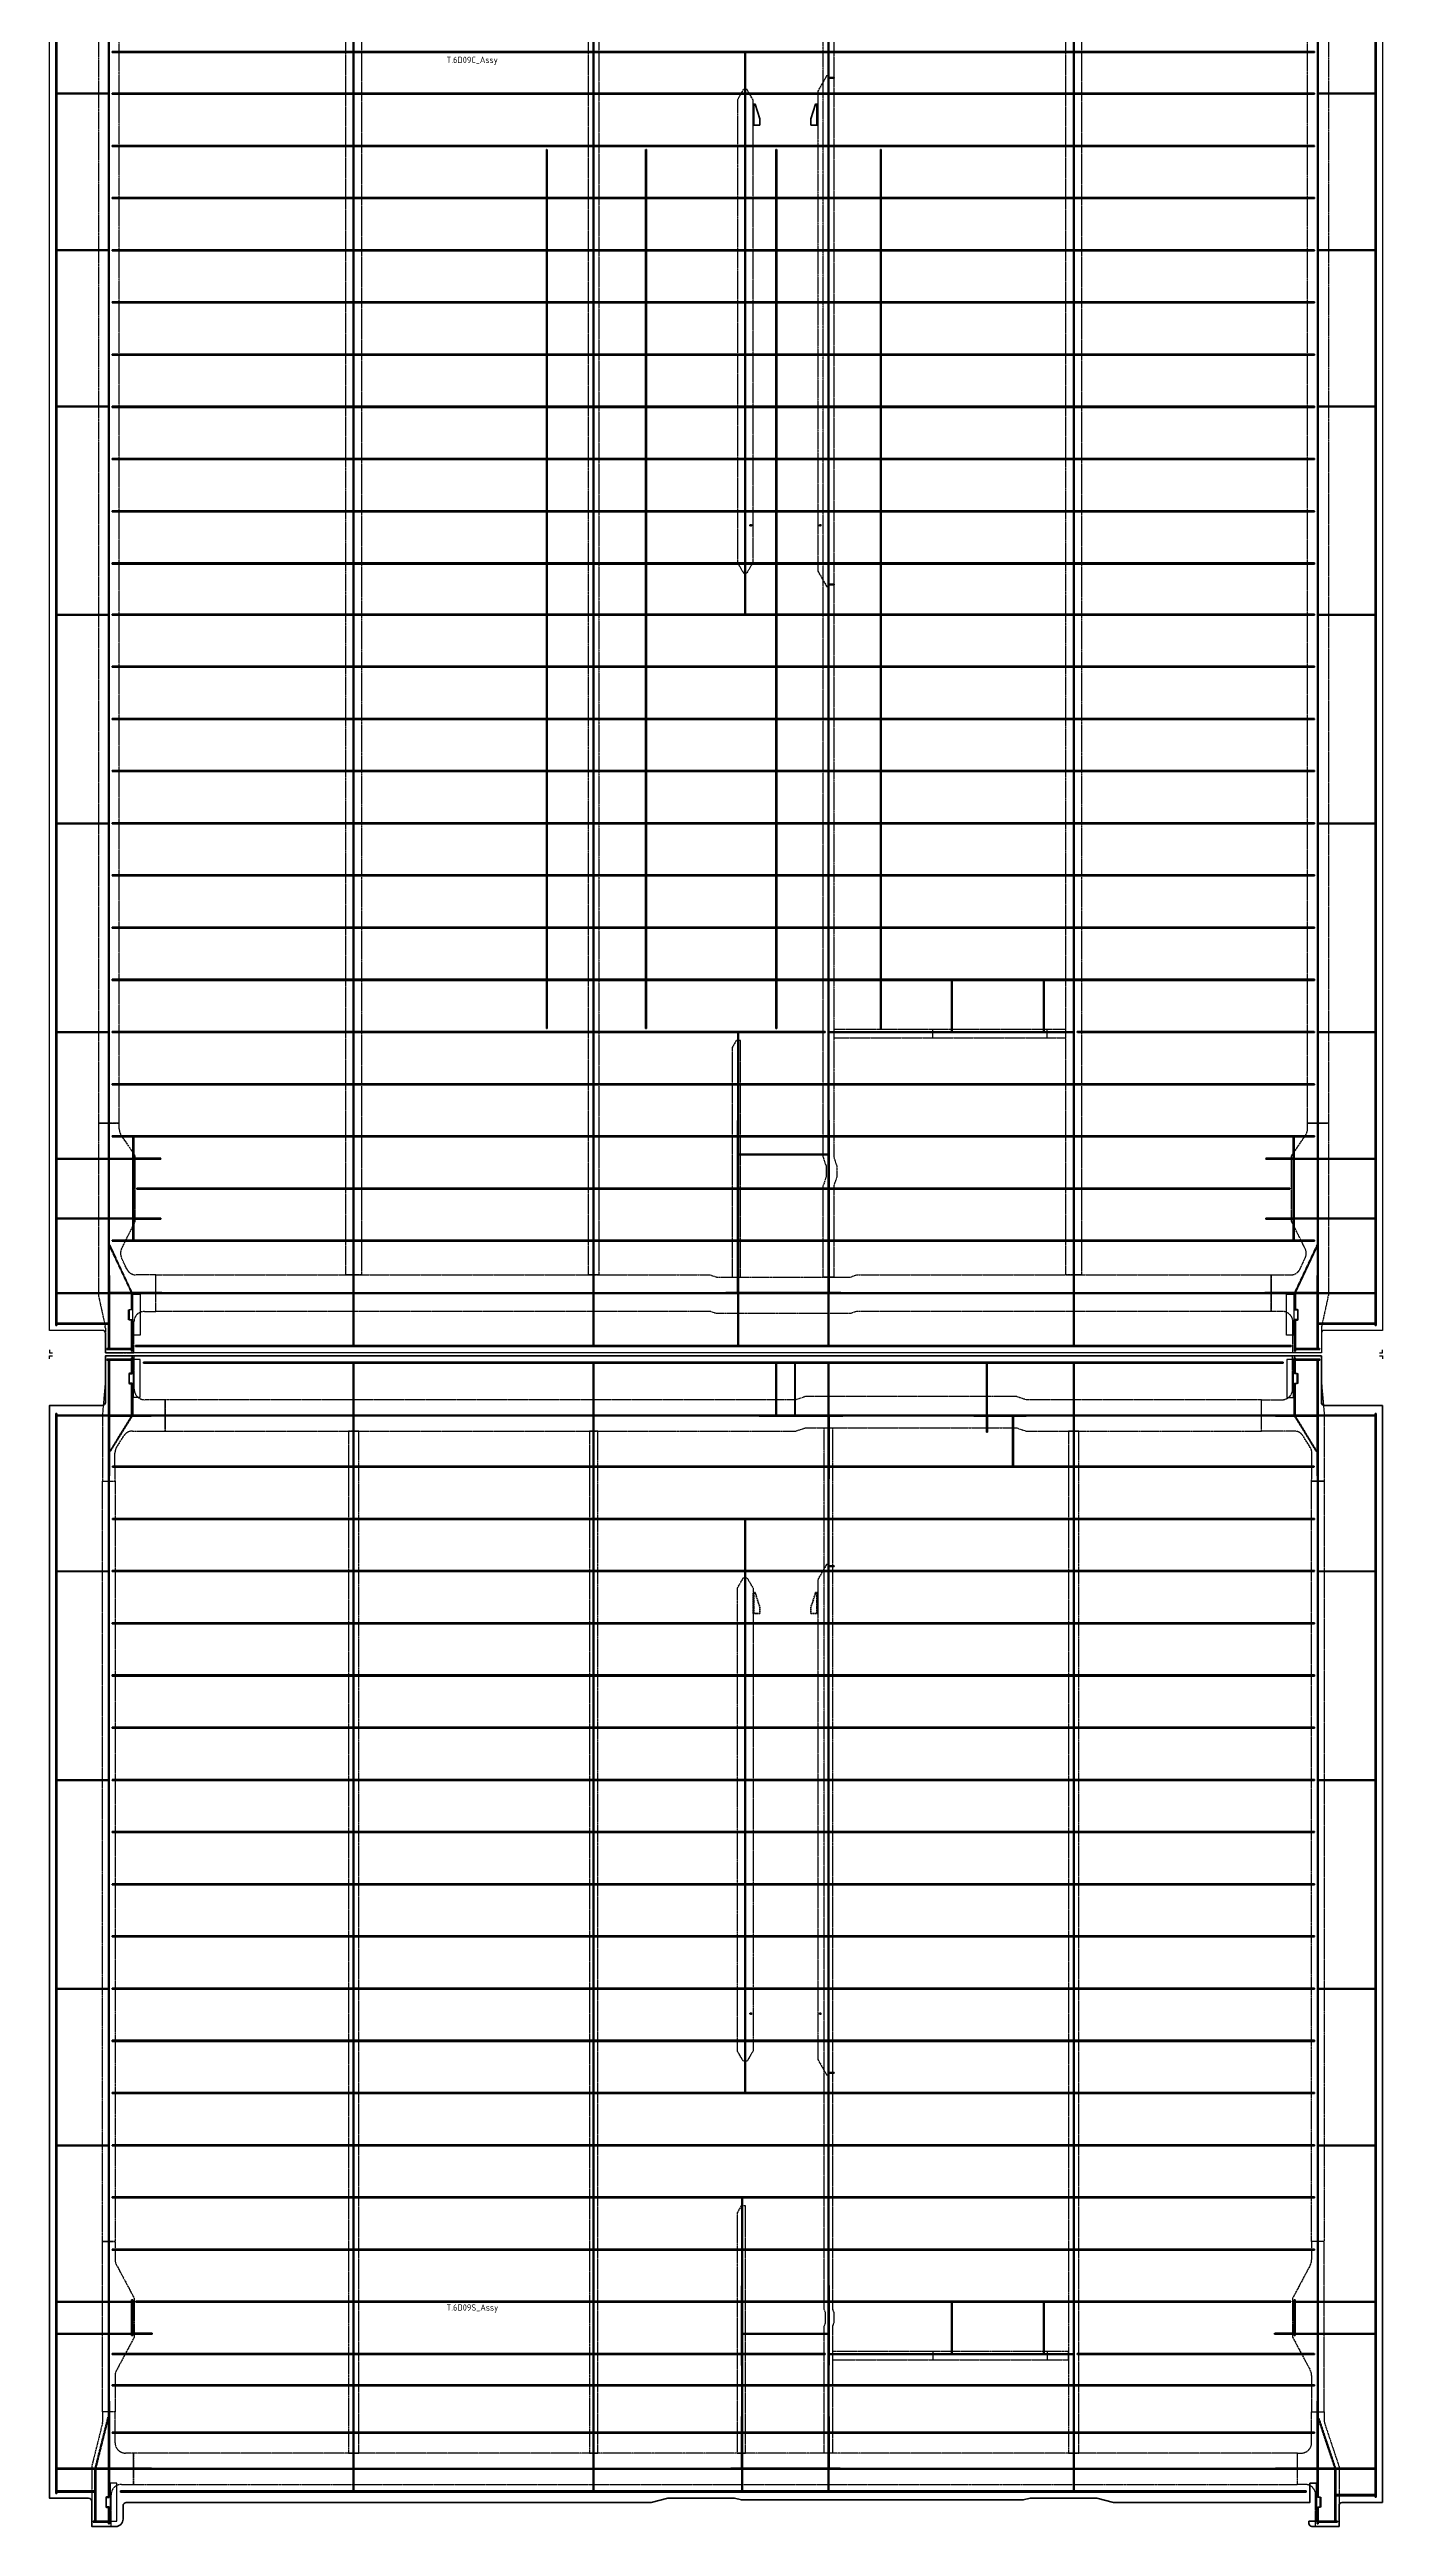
# Model space of a CAD drawing. Header units: millimetres. Extents: x -15442 to 12227, y -1071 to 35649.
# Drawn here: x -543 to 12227, y -1071 to 22660 of the extents above; entities that cross this region are included whole.
import ezdxf

# ---------------------------------------------------------------- set-up
doc = ezdxf.new("R2010")
doc.units = ezdxf.units.MM
for name, pattern in [('ACAD_ISO10W100', [18, 12, -3, 0, -3]), ('AM_ISO02W050', [7.5, 6, -1.5]), ('AM_ISO08W050', [18, 12, -1.5, 3, -1.5]), ('AM_ISO09W050', [22.5, 12, -1.5, 3, -1.5, 3, -1.5])]:
    doc.linetypes.add(name, pattern=pattern)
for name, color, linetype, lineweight in [('Mechanical-AM_0', 7, 'Continuous', 40), ('Mechanical-AM_11', 3, 'AM_ISO09W050', 25), ('Mechanical-AM_2', 40, 'ACAD_ISO10W100', 70), ('Mechanical-AM_3', 6, 'AM_ISO02W050', 35), ('Mechanical-AM_7', 4, 'AM_ISO08W050', 25), ('Mechanical-AM_9', 253, 'Continuous', 0)]:
    doc.layers.add(name, color=color, linetype=linetype, lineweight=lineweight)
doc.styles.add('ACISOTS', font='isocp.shx', dxfattribs={"height": 1})

# ---------------------------------------------------------------- blocks, each defined once
blk = doc.blocks.new('stop plate-tv')
blk.add_line((200, 9), (0, 9))
blk.add_lwpolyline([(0, 0), (200, 0), (200, 20), (60, 65), (0, 65)], close=True)
blk = doc.blocks.new('cover in closed box DN90xSCH40')
for points in [[(30, 51), (5, 51), (5, 45), (30, 45)], [(36, -48), (36, 48), (30, 48), (30, -48)], [(30, -45), (5, -45), (5, -51), (30, -51)]]:
    blk.add_lwpolyline(points, close=True)
for points in [[(5, 51), (2, 51), (5, 48)], [(30, 48), (30, 51), (33, 48)], [(5, -51), (5, -48), (2, -51)], [(30, -48), (30, -51), (33, -48)]]:
    blk.add_solid(points)

msp = doc.modelspace()

# ---------------------------------------------------------------- linework, layer by layer
msp.add_lwpolyline([(-8, 24404), (11642, 24404), (11642, 23959, 0.414214), (11672, 23929), (12227, 23929), (12227, 10389), (11672, 10389, 0.414214), (11642, 10359), (11642, 10174), (-8, 10174), (-8, 10359, 0.414214), (-38, 10389), (-543, 10389), (-543, 23929), (-38, 23929, 0.414214), (-8, 23959)], format="xyb", close=True)
for points in [[(256, 10737), (327, 10737), (327, 10342), (256, 10342)], [(11308, 10737), (11379, 10737), (11379, 10342), (11308, 10342)], [(259, 9749), (324, 9749), (324, 10109), (259, 10109)], [(11311, 9744), (11376, 9744), (11376, 10109), (11311, 10109)], [(37, -1021), (102, -1021), (102, -656), (37, -656)]]:
    msp.add_lwpolyline(points, close=True)
at = {"layer": 'Mechanical-AM_0', "linetype": 'AM_ISO02W050'}
for points in [[(2367, 23831), (2373, 23831), (2373, 10748), (2367, 10748)], [(4667, 23831), (4673, 23831), (4673, 10748), (4667, 10748)], [(9267, 23831), (9273, 23831), (9273, 10748), (9267, 10748)], [(22, 23664), (28, 23664), (28, 10914), (22, 10914)], [(11606, 23664), (11612, 23664), (11612, 10914), (11606, 10914)], [(6917, 12402), (6923, 12402), (6923, 23327), (6917, 23327)], [(6125, 17251), (6125, 22632), (6119, 22632), (6119, 17251)], [(6973, 22392), (6973, 22386), (6923, 22386), (6923, 22392)], [(-473, 22242), (22, 22242), (22, 22236), (-473, 22236)], [(11612, 22242), (12157, 22242), (12157, 22236), (11612, 22236)], [(-473, 20742), (22, 20742), (22, 20736), (-473, 20736)], [(11612, 20742), (12157, 20742), (12157, 20736), (11612, 20736)], [(-473, 19242), (22, 19242), (22, 19236), (-473, 19236)], [(11612, 19242), (12157, 19242), (12157, 19236), (11612, 19236)], [(6974, 17532), (6974, 17538), (6924, 17538), (6924, 17532)], [(-473, 17248), (22, 17248), (22, 17242), (-473, 17242)], [(11612, 17248), (12157, 17248), (12157, 17242), (11612, 17242)], [(-473, 15248), (22, 15248), (22, 15242), (-473, 15242)], [(11612, 15248), (12157, 15248), (12157, 15242), (11612, 15242)], [(8099, 13742), (8105, 13742), (8105, 13248), (8099, 13248)], [(8980, 13742), (8986, 13742), (8986, 13248), (8980, 13248)], [(-473, 13248), (22, 13248), (22, 13242), (-473, 13242)], [(6053, 13242), (6059, 13242), (6059, 12402), (6053, 12402)], [(6923, 13242), (9267, 13242), (9267, 13248), (6923, 13248)], [(11612, 13248), (12157, 13248), (12157, 13242), (11612, 13242)], [(6049, 12402), (6059, 12402), (6059, 10752), (6049, 10752)], [(6917, 12402), (6927, 12402), (6927, 10752), (6917, 10752)], [(264, 11252), (254, 11252), (254, 12242), (264, 12242)], [(11371, 11252), (11381, 11252), (11381, 12242), (11371, 12242)], [(-473, 12036), (22, 12036), (22, 12030), (-473, 12030)], [(254, 12030), (254, 12036), (28, 12036), (28, 12030)], [(524, 12040), (264, 12040), (264, 12030), (524, 12030)], [(6059, 12078), (6059, 12072), (6917, 12072), (6917, 12078)], [(11111, 12040), (11371, 12040), (11371, 12030), (11111, 12030)], [(11381, 12030), (11381, 12036), (11606, 12036), (11606, 12030)], [(11612, 12036), (12157, 12036), (12157, 12030), (11612, 12030)], [(-473, 11464), (22, 11464), (22, 11458), (-473, 11458)], [(254, 11464), (254, 11458), (28, 11458), (28, 11464)], [(524, 11464), (264, 11464), (264, 11454), (524, 11454)], [(11111, 11464), (11371, 11464), (11371, 11454), (11111, 11454)], [(11381, 11464), (11381, 11458), (11606, 11458), (11606, 11464)], [(11612, 11464), (12157, 11464), (12157, 11458), (11612, 11458)], [(246, 10754), (34, 11207), (28, 11204), (241, 10752)], [(11388, 10754), (11601, 11207), (11606, 11204), (11394, 10752)], [(-473, 10748), (22, 10748), (22, 10742), (-473, 10742)], [(22, 10914), (32, 10914), (32, 10214), (22, 10214)], [(32, 10752), (532, 10752), (532, 10742), (32, 10742)], [(241, 10590), (251, 10590), (251, 10742), (241, 10742)], [(532, 10742), (5938, 10742), (5938, 10748), (532, 10748)], [(2367, 10742), (2373, 10742), (2373, 10244), (2367, 10244)], [(4667, 10742), (4673, 10742), (4673, 10244), (4667, 10244)], [(5938, 10752), (7038, 10752), (7038, 10742), (5938, 10742)], [(6059, 10742), (6053, 10742), (6053, 10244), (6059, 10244)], [(6917, 10742), (6923, 10742), (6923, 10244), (6917, 10244)], [(7038, 10742), (11102, 10742), (11102, 10748), (7038, 10748)], [(9267, 10742), (9273, 10742), (9273, 10244), (9267, 10244)], [(11102, 10752), (11602, 10752), (11602, 10742), (11102, 10742)], [(11384, 10590), (11394, 10590), (11394, 10742), (11384, 10742)], [(11612, 10214), (11602, 10214), (11602, 10914), (11612, 10914)], [(11612, 10748), (12157, 10748), (12157, 10742), (11612, 10742)], [(241, 10189), (251, 10189), (251, 10488), (241, 10488)], [(11394, 10189), (11384, 10189), (11384, 10488), (11394, 10488)], [(7, 10214), (241, 10214), (241, 10204), (7, 10204)], [(11394, 10214), (11627, 10214), (11627, 10204), (11394, 10204)], [(244, 10104), (7, 10104), (7, 10114), (244, 10114)], [(22, 10104), (32, 10104), (32, 8995), (22, 8995)], [(244, 10129), (254, 10129), (254, 9978), (244, 9978)], [(2367, 9577), (2373, 9577), (2373, 10074), (2367, 10074)], [(4667, 9577), (4673, 9577), (4673, 10074), (4667, 10074)], [(6415, 10074), (6421, 10074), (6421, 9577), (6415, 9577)], [(6596, 10074), (6602, 10074), (6602, 9577), (6596, 9577)], [(6917, 9577), (6923, 9577), (6923, 10074), (6917, 10074)], [(8433, 10074), (8439, 10074), (8439, 9577), (8433, 9577)], [(9267, 9577), (9273, 9577), (9273, 10074), (9267, 10074)], [(11391, 10129), (11381, 10129), (11381, 9978), (11391, 9978)], [(11391, 10104), (11627, 10104), (11627, 10114), (11391, 10114)], [(11612, 10104), (11602, 10104), (11602, 8995), (11612, 8995)], [(244, 9577), (254, 9577), (254, 9876), (244, 9876)], [(11381, 9577), (11391, 9577), (11391, 9876), (11381, 9876)], [(22, 9571), (-473, 9571), (-473, 9577), (22, 9577)], [(432, 9567), (32, 9567), (32, 9577), (432, 9577)], [(249, 9564), (38, 9225), (32, 9227), (244, 9567)], [(432, 9577), (6257, 9577), (6257, 9571), (432, 9571)], [(2367, -515), (2373, -515), (2373, 9571), (2367, 9571)], [(4667, -515), (4673, -515), (4673, 9571), (4667, 9571)], [(7057, 9567), (6257, 9567), (6257, 9577), (7057, 9577)], [(6927, 9567), (6917, 9567), (6917, 8967), (6927, 8967)], [(7057, 9577), (8312, 9577), (8312, 9571), (7057, 9571)], [(8813, 9567), (8312, 9567), (8312, 9577), (8813, 9577)], [(8433, 9567), (8443, 9567), (8443, 9412), (8433, 9412)], [(8693, 9567), (8683, 9567), (8683, 9087), (8693, 9087)], [(8813, 9577), (11202, 9577), (11202, 9571), (8813, 9571)], [(9267, -515), (9273, -515), (9273, 9571), (9267, 9571)], [(11602, 9567), (11202, 9567), (11202, 9577), (11602, 9577)], [(11385, 9564), (11597, 9225), (11602, 9227), (11391, 9567)], [(11612, 9571), (12157, 9571), (12157, 9577), (11612, 9577)], [(22, 130), (28, 130), (28, 8995), (22, 8995)], [(6917, 1237), (6923, 1237), (6923, 8967), (6917, 8967)], [(11606, 130), (11612, 130), (11612, 8995), (11606, 8995)], [(6125, 3087), (6125, 8577), (6119, 8577), (6119, 3087)], [(-473, 8083), (22, 8083), (22, 8077), (-473, 8077)], [(6973, 8132), (6973, 8126), (6923, 8126), (6923, 8132)], [(11612, 8083), (12157, 8083), (12157, 8077), (11612, 8077)], [(-473, 6077), (22, 6077), (22, 6083), (-473, 6083)], [(11612, 6077), (12157, 6077), (12157, 6083), (11612, 6083)], [(-473, 4077), (22, 4077), (22, 4083), (-473, 4083)], [(11612, 4077), (12157, 4077), (12157, 4083), (11612, 4083)], [(6974, 3272), (6974, 3278), (6924, 3278), (6924, 3272)], [(-473, 2577), (22, 2577), (22, 2583), (-473, 2583)], [(11612, 2577), (12157, 2577), (12157, 2583), (11612, 2583)], [(6091, 2077), (6097, 2077), (6097, 1237), (6091, 1237)], [(6087, 1237), (6097, 1237), (6097, 472), (6087, 472)], [(6917, 1237), (6927, 1237), (6927, 472), (6917, 472)], [(-473, 1077), (22, 1077), (22, 1083), (-473, 1083)], [(28, 1077), (244, 1077), (244, 1083), (28, 1083)], [(244, 1100), (254, 1100), (254, 759), (244, 759)], [(8099, 1077), (8105, 1077), (8105, 583), (8099, 583)], [(8980, 1077), (8986, 1077), (8986, 583), (8980, 583)], [(11391, 1100), (11381, 1100), (11381, 759), (11391, 759)], [(11606, 1077), (11391, 1077), (11391, 1083), (11606, 1083)], [(11612, 1077), (12157, 1077), (12157, 1083), (11612, 1083)], [(-473, 772), (22, 772), (22, 778), (-473, 778)], [(28, 772), (244, 772), (244, 778), (28, 778)], [(441, 772), (254, 772), (254, 782), (441, 782)], [(6097, 772), (6097, 778), (6917, 778), (6917, 772)], [(11193, 772), (11381, 772), (11381, 782), (11193, 782)], [(11606, 772), (11391, 772), (11391, 778), (11606, 778)], [(11612, 772), (12157, 772), (12157, 778), (11612, 778)], [(6927, 577), (9267, 577), (9267, 583), (6927, 583)], [(6091, 472), (6097, 472), (6097, -16), (6091, -16)], [(6917, 472), (6923, 472), (6923, -16), (6917, -16)], [(22, 130), (32, 130), (32, -788), (22, -788)], [(11612, 130), (11602, 130), (11602, -788), (11612, -788)], [(-105, -510), (17, -25), (22, -26), (-99, -511)], [(6087, -16), (6097, -16), (6097, -511), (6087, -511)], [(6917, -16), (6927, -16), (6927, -511), (6917, -511)], [(11777, -509), (11618, -35), (11612, -37), (11771, -511)], [(-473, -521), (22, -521), (22, -511), (-473, -511)], [(-109, -1021), (-99, -1021), (-99, -521), (-109, -521)], [(32, -521), (433, -521), (433, -511), (32, -511)], [(433, -521), (5982, -521), (5982, -515), (433, -515)], [(2367, -731), (2373, -731), (2373, -521), (2367, -521)], [(4667, -731), (4673, -731), (4673, -521), (4667, -521)], [(5982, -521), (7032, -521), (7032, -511), (5982, -511)], [(6097, -521), (6091, -521), (6091, -731), (6097, -731)], [(6923, -521), (6917, -521), (6917, -731), (6923, -731)], [(11202, -515), (7032, -515), (7032, -521), (11202, -521)], [(9267, -731), (9273, -731), (9273, -521), (9267, -521)], [(11202, -521), (11602, -521), (11602, -511), (11202, -511)], [(11612, -521), (12157, -521), (12157, -511), (11612, -511)], [(11771, -1021), (11781, -1021), (11781, -521), (11771, -521)], [(22, -1046), (32, -1046), (32, -890), (22, -890)], [(11612, -1046), (11602, -1046), (11602, -890), (11612, -890)], [(-124, -1031), (22, -1031), (22, -1021), (-124, -1021)], [(11796, -1031), (11612, -1031), (11612, -1021), (11796, -1021)]]:
    msp.add_lwpolyline(points, close=True, dxfattribs=at)
at = {"layer": 'Mechanical-AM_0'}
msp.add_lwpolyline([(12227, 9669), (11672, 9669, -0.414214), (11642, 9699), (11642, 10144), (-8, 10144), (-8, 9699, -0.414214), (-38, 9669), (-543, 9669), (-543, -801), (-169, -801, -0.414214), (-139, -831), (-139, -1071), (92, -1071, 0.414214), (162, -1001), (162, -871, -0.414214), (192, -841), (5220, -841), (5380, -801), (6021, -801), (6086, -817), (8786, -817), (8851, -801), (9492, -801), (9652, -841), (11532, -841), (11532, -656), (11597, -656), (11597, -1021), (11522, -1021), (11522, -1041, 0.414214), (11552, -1071), (11811, -1071), (11811, -871, -0.41421), (11841, -841), (12227, -841), (12227, 9669)], format="xyb", dxfattribs=at)
at = {"layer": 'Mechanical-AM_11', "color": 4}
for p, q in [((7921, 13192), (7921, 13272)), ((9016, 13192), (9016, 13272)), ((7921, 607), (7921, 527)), ((9016, 607), (9016, 527))]:
    msp.add_line(p, q, dxfattribs=at)
at = {"layer": 'Mechanical-AM_11', "color": 3}
for points in [[(2445, 10920), (2295, 10920), (2295, 23659), (2445, 23659)], [(4720, 10920), (4620, 10920), (4620, 23659), (4720, 23659)], [(6870, 11771), (6900, 11861), (6900, 11961), (6870, 12051), (6870, 23714), (6970, 23714), (6970, 12051), (7000, 11961), (7000, 11861), (6970, 11771), (6970, 10899), (6870, 10899)], [(9345, 10920), (9195, 10920), (9195, 23659), (9345, 23659)], [(125, 23304), (-75, 23304), (-75, 12374), (125, 12374)], [(11709, 12374), (11509, 12374), (11509, 23304), (11709, 23304)], [(6917, 22407), (6902, 22407), (6817, 22260), (6817, 17664), (6902, 17517), (6917, 17517)], [(6197, 22178), (6140, 22277), (6104, 22277), (6047, 22178), (6047, 17745), (6104, 17647), (6140, 17647), (6197, 17745)], [(5997, 10899), (6077, 10899), (6077, 13133), (6077, 13167), (6037, 13167), (5997, 13098)], [(6970, 13192), (9195, 13192), (9195, 13272), (6970, 13272)], [(7188, 10570), (7128, 10549), (5848, 10549), (5788, 10570), (475, 10570), (475, 10920), (5788, 10920), (5848, 10899), (7128, 10899), (7188, 10920), (11160, 10920), (11160, 10570)], [(2420, 9424), (2320, 9424), (2320, -368), (2420, -368)], [(4710, 9424), (4630, 9424), (4630, -368), (4710, -368)], [(6960, 849), (6960, -368), (6880, -368), (6880, 849), (6890, 879), (6890, 979), (6880, 1009), (6880, 9454), (6960, 9454), (6960, 1009), (6970, 979), (6970, 879)], [(9320, 9424), (9220, 9424), (9220, -368), (9320, -368)], [(-35, 1660), (-35, 8945), (85, 8945), (85, 1660)], [(11549, 8945), (11669, 8945), (11669, 1660), (11549, 1660)], [(6917, 8147), (6902, 8147), (6817, 8000), (6817, 3404), (6902, 3257), (6917, 3257)], [(6044, -368), (6124, -368), (6124, 1968), (6124, 2002), (6084, 2002), (6044, 1933)], [(6960, 527), (9220, 527), (9220, 607), (6960, 607)], [(11412, -368), (262, -368), (262, -668), (11412, -668)]]:
    msp.add_lwpolyline(points, close=True, dxfattribs=at)
for points in [[(148, 11171), (279, 11434), (279, 12060), (142, 12262, -0.149477), (125, 12318), (125, 12374), (-75, 12374), (-75, 10727), (-10, 10430, -0.053748), (-8, 10409), (-8, 10174), (266, 10174), (266, 10470, -0.414214), (366, 10570), (475, 10570), (475, 10920), (287, 10920, -0.29076), (197, 10977), (147, 11084, -0.229303)], [(11487, 11171), (11356, 11434), (11356, 12060), (11492, 12262, 0.149477), (11509, 12318), (11509, 12374), (11709, 12374), (11709, 10727), (11645, 10430, 0.053748), (11642, 10409), (11642, 10174), (11369, 10174), (11369, 10470, 0.414214), (11269, 10570), (11160, 10570), (11160, 10920), (11347, 10920, 0.29076), (11438, 10977), (11488, 11084, 0.229303)], [(99, 9267), (168, 9377, -0.259422), (253, 9424), (565, 9424), (565, 9724), (369, 9724, -0.414214), (269, 9824), (269, 10144), (-8, 10144), (-8, 9899), (-35, 9592), (-35, 8945), (85, 8945), (84, 9213, -0.141599)], [(11536, 9267), (11467, 9377, 0.259422), (11381, 9424), (11069, 9424), (11069, 9724), (11266, 9724, 0.414214), (11366, 9824), (11366, 10144), (11642, 10144), (11642, 9899), (11669, 9592), (11669, 8945), (11549, 8945), (11551, 9213, 0.141599)], [(-139, -1071), (47, -1071), (47, -768, -0.414214), (147, -668), (262, -668), (262, -368), (185, -368, -0.414214), (85, -268), (85, 29), (-35, 29), (-35, -76, -0.061187), (-36, -83), (-139, -496)], [(11811, -496), (11811, -1071), (11587, -1071), (11587, -768, 0.414214), (11487, -668), (11412, -668), (11412, -368), (11449, -368, 0.414214), (11549, -268), (11549, 29), (11669, 29), (11669, -57, 0.081085), (11675, -88)]]:
    msp.add_lwpolyline(points, format="xyb", close=True, dxfattribs=at)
msp.add_lwpolyline([(8813, 9424), (11069, 9424), (11069, 9724), (8813, 9724), (8723, 9754), (8403, 9754), (6697, 9754), (6608, 9724), (565, 9724), (565, 9424), (6608, 9424), (6697, 9454), (8723, 9454), (8813, 9424)], dxfattribs=at)
at = {"layer": 'Mechanical-AM_11'}
msp.add_lwpolyline([(6140, 8017), (6197, 7918), (6197, 3485), (6140, 3387), (6104, 3387), (6047, 3485), (6047, 7918), (6104, 8017)], close=True, dxfattribs=at)
at = {"layer": 'Mechanical-AM_11', "color": 3}
for points in [[(269, 744), (97, 421, 0.122826), (85, 374), (85, 29), (-35, 29), (-35, 1660), (85, 1660), (85, 1485, 0.122826), (97, 1438), (269, 1115), (269, 744)], [(11366, 744), (11538, 421, -0.122826), (11549, 374), (11549, 29), (11669, 29), (11669, 1660), (11549, 1660), (11549, 1485, -0.122826), (11538, 1438), (11366, 1115), (11366, 744)]]:
    msp.add_lwpolyline(points, format="xyb", dxfattribs=at)
at = {"layer": 'Mechanical-AM_11'}
for centre in [(6175, 18102), (6839, 18102), (6175, 3842), (6839, 3842)]:
    msp.add_circle(centre, 9, dxfattribs=at)
at = {"layer": 'Mechanical-AM_3', "color": 30, "linetype": 'AM_ISO02W050'}
for points in [[(-473, 10434), (-473, 23852), (-483, 23852), (-483, 10434)], [(12167, 10434), (12157, 10434), (12157, 23852), (12167, 23852)], [(11576, 22642), (58, 22642), (58, 22632), (11576, 22632)], [(11576, 22242), (58, 22242), (58, 22232), (11576, 22232)], [(11576, 21742), (58, 21742), (58, 21732), (11576, 21732)], [(11576, 21242), (58, 21242), (58, 21232), (11576, 21232)], [(11576, 20742), (58, 20742), (58, 20732), (11576, 20732)], [(11576, 20242), (58, 20242), (58, 20232), (11576, 20232)], [(11576, 19742), (58, 19742), (58, 19732), (11576, 19732)], [(11576, 19242), (58, 19242), (58, 19232), (11576, 19232)], [(11576, 18742), (58, 18742), (58, 18732), (11576, 18732)], [(11576, 18242), (58, 18242), (58, 18232), (11576, 18232)], [(11576, 17741), (58, 17741), (58, 17731), (11576, 17731)], [(11576, 17251), (58, 17251), (58, 17241), (11576, 17241)], [(11576, 16752), (58, 16752), (58, 16742), (11576, 16742)], [(11576, 16252), (58, 16252), (58, 16242), (11576, 16242)], [(11576, 15752), (58, 15752), (58, 15742), (11576, 15742)], [(11576, 15252), (58, 15252), (58, 15242), (11576, 15242)], [(11576, 14752), (58, 14752), (58, 14742), (11576, 14742)], [(11576, 14252), (58, 14252), (58, 14242), (11576, 14242)], [(11576, 13752), (58, 13752), (58, 13742), (11576, 13742)], [(6887, 13252), (58, 13252), (58, 13242), (6887, 13242)], [(9303, 13252), (11576, 13252), (11576, 13242), (9303, 13242)], [(11576, 12752), (58, 12752), (58, 12742), (11576, 12742)], [(11576, 12252), (58, 12252), (58, 12242), (11576, 12242)], [(11341, 11752), (294, 11752), (294, 11742), (11341, 11742)], [(11576, 11252), (58, 11252), (58, 11242), (11576, 11242)], [(281, 10244), (11354, 10244), (11354, 10234), (281, 10234)], [(359, 10074), (11276, 10074), (11276, 10084), (359, 10084)], [(-473, 9592), (-473, -756), (-483, -756), (-483, 9592)], [(12167, 9592), (12157, 9592), (12157, -791), (12167, -791)], [(11572, 9077), (62, 9077), (62, 9087), (11572, 9087)], [(11576, 8577), (62, 8577), (62, 8587), (11576, 8587)], [(11576, 8077), (58, 8077), (58, 8087), (11576, 8087)], [(11576, 7577), (58, 7577), (58, 7587), (11576, 7587)], [(11576, 7077), (58, 7077), (58, 7087), (11576, 7087)], [(11576, 6577), (58, 6577), (58, 6587), (11576, 6587)], [(11576, 6077), (58, 6077), (58, 6087), (11576, 6087)], [(11576, 5577), (58, 5577), (58, 5587), (11576, 5587)], [(11576, 5077), (58, 5077), (58, 5087), (11576, 5087)], [(11576, 4577), (58, 4577), (58, 4587), (11576, 4587)], [(11576, 4077), (58, 4077), (58, 4087), (11576, 4087)], [(11576, 3577), (58, 3577), (58, 3587), (11576, 3587)], [(11576, 3077), (58, 3077), (58, 3087), (11576, 3087)], [(11576, 2577), (58, 2577), (58, 2587), (11576, 2587)], [(11576, 2077), (58, 2077), (58, 2087), (11576, 2087)], [(11576, 1577), (58, 1577), (58, 1587), (11576, 1587)], [(11351, 1077), (284, 1077), (284, 1087), (11351, 1087)], [(6887, 577), (58, 577), (58, 587), (6887, 587)], [(11576, 577), (9303, 577), (9303, 587), (11576, 587)], [(11576, 277), (58, 277), (58, 287), (11576, 287)], [(11576, -176), (58, -176), (58, -166), (11576, -166)], [(137, -741), (11497, -741), (11497, -731), (137, -731)]]:
    msp.add_lwpolyline(points, close=True, dxfattribs=at)
at = {"layer": 'Mechanical-AM_3', "color": 6, "linetype": 'AM_ISO02W050'}
for points in [[(4217, 13282), (4217, 21702), (4225, 21702), (4225, 13282)], [(5175, 13282), (5175, 21702), (5167, 21702), (5167, 13282)], [(6417, 13282), (6417, 21702), (6425, 21702), (6425, 13282)], [(7425, 13282), (7425, 21702), (7417, 21702), (7417, 13282)], [(-473, 10459), (22, 10459), (22, 10449), (-473, 10449)], [(11612, 10459), (12157, 10459), (12157, 10449), (11612, 10449)], [(-109, -741), (-473, -741), (-473, -731), (-109, -731)], [(11781, -776), (12157, -776), (12157, -766), (11781, -766)]]:
    msp.add_lwpolyline(points, close=True, dxfattribs=at)
at = {"layer": 'Mechanical-AM_7'}
for points in [[(-543, 10203), (-543, 10174), (-515, 10174)], [(-543, 10116), (-543, 10144), (-515, 10144)], [(12199, 10174), (12227, 10174), (12227, 10202)], [(12199, 10144), (12227, 10144), (12227, 10116)]]:
    msp.add_lwpolyline(points, dxfattribs=at)

# ---------------------------------------------------------------- block references
at = {"xscale": -1}
msp.add_blockref('cover in closed box DN90xSCH40', (251, 10539), dxfattribs=at)
msp.add_blockref('cover in closed box DN90xSCH40', (11384, 10539))
at = {"rotation": 180}
for p in [(254, 9927), (32, -839)]:
    msp.add_blockref('cover in closed box DN90xSCH40', p, dxfattribs=at)
at = {"xscale": -1, "rotation": 180}
for p in [(11381, 9927), (11602, -839)]:
    msp.add_blockref('cover in closed box DN90xSCH40', p, dxfattribs=at)
at = {"layer": 'Mechanical-AM_0', "xscale": -1, "rotation": 270}
msp.add_blockref('stop plate-tv', (6197, 21937), dxfattribs=at)
at = {"layer": 'Mechanical-AM_0', "rotation": 90}
msp.add_blockref('stop plate-tv', (6817, 21937), dxfattribs=at)
at = {"layer": 'Mechanical-AM_2', "xscale": -1, "rotation": 270}
msp.add_blockref('stop plate-tv', (6197, 7677), dxfattribs=at)
at = {"layer": 'Mechanical-AM_2', "rotation": 90}
msp.add_blockref('stop plate-tv', (6817, 7677), dxfattribs=at)

# ---------------------------------------------------------------- texts
at = {"layer": 'Mechanical-AM_9', "char_height": 60, "width": 700.99, "style": 'ACISOTS'}
for s, insert, attachment_point in [('T.6D09C_Assy', (3260, 22591), 1), ('T.6D09S_Assy', (3260, 979), 7)]:
    msp.add_mtext(s, dxfattribs=dict(at, insert=insert, attachment_point=attachment_point))

doc.saveas('drawing.dxf')
